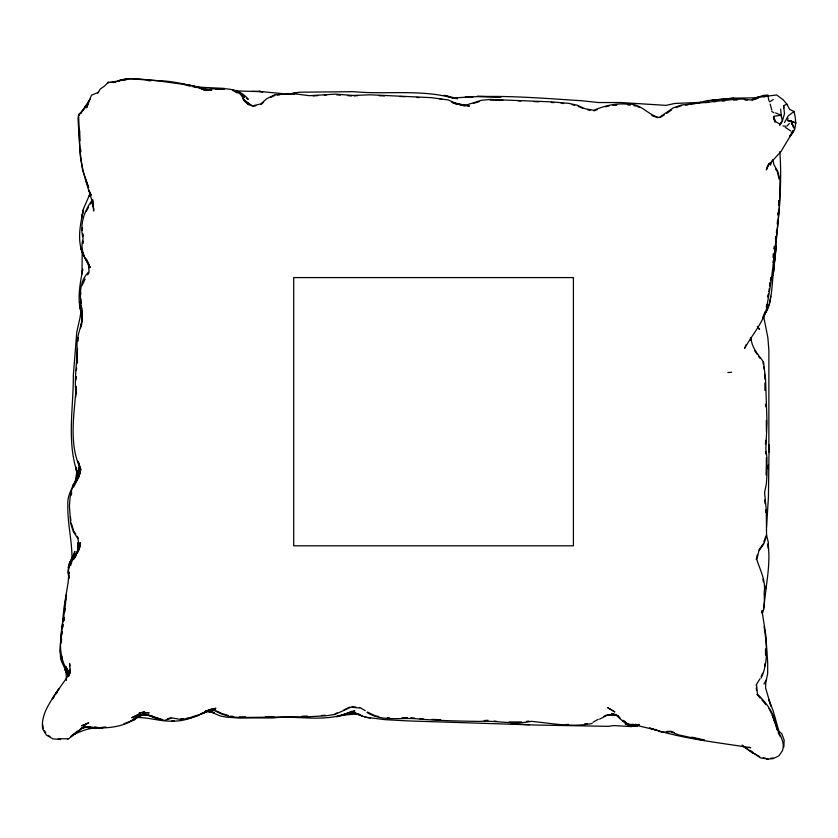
<?xml version="1.0" encoding="UTF-8"?>
<svg xmlns="http://www.w3.org/2000/svg" width="838" height="838" viewBox="0 0 838 838"><rect width="100%" height="100%" fill="white"/><g stroke="black" fill="none" stroke-linecap="round" stroke-linejoin="round"><path stroke-width="1.26" d="M751.078 337.505C751.225 347.11 758.128 354.621 763.533 361.943L765.565 379.237L767.042 422.897L765.838 449.063L766.948 457.726L766.959 475.209L766.361 483.935L764.57 492.482L766.288 509.86L766.561 536.048L763.648 544.166L758.819 551.1L756.85 559.575C760.223 570.626 766.162 580.765 764.13 592.875C764.455 599.851 764.916 607.194 762.224 613.814M69.062 577.696C66.569 570.06 69.439 562.277 73.891 556.003L69.365 563.419L68.37 567.389L72.047 559.04L69.365 563.419L74.938 551.488L72.958 557.322M766.382 431.601L766.341 420.404M81.998 273.68L82.187 251.693L84.135 256.156C76.289 241.91 80.312 224.584 83.475 209.531L81.715 217.377L83.538 208.589L90.284 193.253M764.916 382.966L764.937 390.487M783.677 108.018L783.698 105.672L786.882 104.195L789.7 109.443L794.036 111.475C796.069 120.159 797.347 129.576 789.784 136.28L793.596 130.456L781.089 151.364L767.419 166.322L766.341 169.925L769.075 163.787L767.419 166.322L770.017 162.761M766.561 466.473L766.361 475.177L766.351 457.789M787.867 120.62L791.25 121.039L796.1 122.987L787.867 120.62L787.93 118.158M768.865 452.206L768.865 350.315L767.87 337.641L763.533 315.811M78.447 472.318L78.604 467.751L78.049 476.235L78.416 473.46L75.996 479.713L78.416 473.46M768.415 464.943L768.278 468.693L768.415 464.891M768.886 451.169L769.095 444.905L768.425 497.018L766.561 527.312M765.513 655.127L765.513 648.905M75.87 392.97C74.194 377.215 77.358 361.712 77.012 345.926C76.384 332.906 85.382 321.038 81.401 308.017L82.417 316.607L81.349 325.029C83.863 306.718 73.828 287.099 89.079 271.418L88.189 262.849L86.356 258.9M79.097 464.105L78.028 461.246L80.783 469.437L78.259 477.608L80.783 469.437C68.465 444.423 74.236 415.439 76.017 388.78M76.426 393.745L76.352 386.328M75.682 397.38L75.829 394.08M77.222 354.547L77.505 348.388M783.834 747.067L784.148 740.111L781.749 733.648L776.774 729.489M68.266 573.024L68.37 570.835M68.475 568.635L68.58 566.446L68.37 567.389M765.482 444.067L765.66 440.306M745.967 344.942L744.647 348.388C751.571 335.692 761.501 324.62 766.152 310.72C769.106 293.51 772.227 276.257 773.694 258.837C778.24 223.379 782.43 187.461 779.843 151.584M61.363 642.84L61.562 639.164M108.123 83.172L108.186 82.208L115.812 82.271L113.245 82.574M80.867 309.725L80.448 316.136L80.94 313.58L79.547 302.612M773.045 257.507L773.296 253.757M93.427 203.089L93.28 205.341L93.154 202.796M82.344 230.282L82.533 227.873M93.846 208.526L93.636 211.04L92.84 203.194L93.395 205.226M71.942 558.674C72.204 540.667 67.25 522.933 67.868 504.843C66.694 492.126 77.421 482.531 77.944 470.506L77.106 477.293L75.284 481.955M78.039 341.108L78.363 337.421M68.988 572.333L68.108 582.525L63.939 608L59.781 651.021L61.677 661.622L68.077 675.795M776.397 232.796L776.627 230.303M777.214 224.081L777.559 220.363M778.031 215.376L778.261 212.894M66.013 595.137C65.762 620.56 52.103 649.733 68.706 672.348L65.542 666.975L67.794 670.662L69.093 674.999M64.149 617.177L63.782 620.874L64.065 618.318M64.631 612.306L64.997 608.618M775.538 238.893L775.799 236.316M778.052 214.423L778.313 211.846M80.532 295.133L80.804 292.713M791.166 121.751L791.25 121.039L794.654 129.021M62.096 634.282L62.4 631.842M63.018 626.971L63.321 624.509M82.093 273.827L82.7 269.166C80.542 282.448 77.159 296.369 80.553 309.704L79.432 301.565M79.002 115.424L79.222 113.811L81.317 113.161M83.067 243.502L83.423 241.082M764.591 666.231L764.947 663.769M767.996 296.893L768.373 294.337M769.713 285.381L770.091 282.825M770.478 280.259L770.855 277.703M767.975 297.134L768.415 294.253M768.813 291.666L769.294 288.492M769.672 286.02L770.237 282.312M770.583 280.018L770.991 277.378M773.128 262.545L773.694 258.837M75.598 479.629L76.698 472.485L75.692 466.86L77.075 472.129C66.715 440.914 73.535 407.478 73.325 375.361L76.761 332.131L80.94 313.58M92.431 199.444L91.887 202.901L92.599 200.711M76.31 370.48L76.719 368.05M69.062 573.81L68.465 570.165C70.13 559.962 79.652 553.111 80.27 542.574L78.259 550.995L74.09 557.972L78.259 550.995L79.516 547.046L77.871 538.572L73.21 531.365L70.612 523.163L69.439 505.995L70.088 497.384L71.953 488.973L79.924 473.659L79.453 465.059M762.81 318.786L769.462 303.817L771.515 292.452L779.445 206.724L780.084 180.474L777.989 171.979L773.778 164.363L772.908 159.429M779.246 732.433L773.223 710.991L768.844 699.845L770.97 706.109L765.576 687.883L765.764 682.645L767.66 673.668L767.692 662.764L765.817 635.141L761.993 610.651L761.669 612.4M763.46 610.274L766.424 585.521L765.995 588.664C768.048 573.852 770.049 558.736 768.09 543.831L768.404 548.523L768.299 542.217L766.477 535.094M766.278 306.907L766.749 304.466M75.65 482.007L76.373 478.341L75.211 481.923M773.788 248.781L774.291 246.33M64.882 603.674L65.856 598.887M770.855 296.296C769.85 301.994 769.001 308.017 765.408 312.773L767.639 309.138M71.209 495.101L71.733 492.734M756.232 559.575L757.363 554.651M70.402 669.897L68.925 675.952L69.868 672.673M779.927 125.092L782.336 121.185L784.462 113.811L783.698 105.672M80.595 327.92L81.695 324.369M88.828 100.937L86.597 107.756L91.457 95.249L98.675 92.19M70.57 565.629L71.701 562.214M70.361 669.342L68.067 675.983L56.272 692.607L58.849 688.993C51.055 700.788 40.58 714.102 42.633 728.861L46.499 735.146L52.846 738.865L60.64 739.514M770.478 165.149L771.987 160.854M89.017 196.385L90.179 193.169M763.889 541.704L765.953 535.985M762.81 317.277L765.104 311.705M761.155 676.559L762.601 673.239M761.166 678.005C768.718 662.188 766.697 643.354 764.088 626.552M75.996 554.913L79.516 547.046M78.049 551.76L79.086 549.424M79.924 473.659L76.007 481.368M82.009 285.58L85.099 279.064M73.66 486.983L79.369 475.994M86.262 211.469L88.598 207.164M784.504 122.578L788.233 115.854L794.036 111.475M779.623 125.03L781.163 122.296M97.795 93.186L100.162 89.079L104.687 85.979L108.186 82.208M763.942 684.038L766.581 679.524M87.718 274.759L89.027 272.612M755.991 685.275L760.003 678.749M90.514 204.001L92.536 200.806M92.641 199.57C84.303 210.61 79.264 224.877 83.161 238.631C79.62 249.127 84.868 258.89 90.305 267.532L83.559 255.6L80.689 248.331L81.862 250.384M90.295 98.863L81.569 112.062L85.885 106.583L78.583 115.036L78.018 118.462L80.239 155.501L82.669 170.303L88.598 187.387L85.329 179.238M791.344 132.917L792.696 130.927M52.763 698.819L54.135 696.807M56.198 693.801L57.571 691.8M52.26 698.483L57.131 691.392M73.754 559.229L75.808 556.243M758.914 549.958L763.062 543.988M87.445 104.331L84.858 107.201L88.503 102.959M786.756 126.203L789.396 123.532M81.192 112.418L78.583 115.036C79.757 137.736 78.51 161.42 86.869 182.967M74.833 734.119L81.359 728.337L85.424 725.938L67.878 739.357M75.389 732.831L77.295 731.155M260.828 104.582L263.582 102.246M780.555 115.77L781.215 115.225L780.66 109.139M137.945 716.385C124.516 728.149 104.918 728.641 87.969 727.667L98.276 727.719M132.739 719.695L137.736 715.83M70.56 736.602L73.461 734.402M666.66 113.444L671.626 109.82M77.704 731.344L72.34 735.041C79.872 731.983 87.435 728.033 95.773 728.107L94.244 728.274L96.831 727.897M769.577 101.943L773.254 99.513M660.187 117.488L664.503 114.796M138.029 716.176L135.358 717.81L143.256 713.966L147.582 714.667L138.919 715.621L143.256 713.966L160.079 718.962L148.609 715.065M593.032 722.251L598.217 719.266M119.174 80.877C131.901 75.996 146.493 80.773 159.723 80.637C177.509 81.506 194.552 86.607 211.679 90.452L203.33 89.614C218.603 88.681 237.29 85.518 248.299 99.334L246.33 98.13M206.064 711.263L210.244 711.609L205.132 711.294L211.113 711.431L206.232 711.19L209.772 710.603L201.015 713.84L210.139 710.278C197.852 714.961 185.544 721.968 171.842 721.026L173.969 721.036M359.628 708.005L350.923 707.167L335.074 714.426L326.443 715.746L308.981 716.72L239.06 717.527L230.345 716.731L221.997 714.175L214.088 710.467L209.668 710.425L205.436 711.651L197.726 715.757L189.409 718.396L180.746 719.444L172.209 717.977L163.955 720.523L155.543 718.26L148.724 715.181M206.41 711.284L201.56 713.777L206.735 711.19L215.335 709.524L211.176 710.121M603.8 716.364L606.073 715.212M599.62 719.151L607.32 715.233L616.066 715.055C622.037 720.397 628.95 728.212 637.969 725.499L631.611 725.813L628.427 725.362L625.148 723.77L632.062 726.399L637.969 725.499M639.122 724.566L635.906 725.949L625.536 723.644L631.611 725.813L636.932 725.907L638.556 725.1M270.506 97.533L274.854 95.385M344.02 709.901L349.697 707.125M639.237 724.441L635.906 725.949L627.013 724.221L623.168 720.68M349.865 712.017C325.961 723.194 298.003 714.992 272.654 717.967L237.489 717.936L226.082 717.119L220.404 715.987L209.395 711.326L206.096 711.368M334.938 713.84L337.211 712.876M201.015 713.84L209.668 710.425M131.419 720.827L142.952 714.73L147.582 714.667M593.817 110.888L597.379 109.589M638.629 724.461L635.036 725.771L630.061 725.069L626.384 723.676L635.036 725.771L638.734 725.006L630.061 725.069L622.561 720.743M117.55 81.014L121.321 79.652L129.953 78.772L155.952 80.584L190.404 85.298L207.133 90.043L199.245 87.959M675.941 107.568L681.734 105.567M752.262 100.193L758.222 98.214M130.759 720.806L135.494 719.255L123.835 723.802M190.446 717.443L197.496 715.202M110.386 82.47L126.496 79.254L118.828 80.762M167.495 718.815L171.004 717.726M473.365 103.43L479.346 101.576M139.181 716.354L142.952 714.73L138.919 715.621M605.706 106.835L609.289 105.798M232.995 89.865L240.401 94.139L245.105 101.147L248.582 104.719L243.502 99.471L252.165 105.923L260.66 103.985L267.018 98.559L274.738 94.788L292.095 93.479L309.358 95.679L335.462 94.139L352.85 95.448L370.249 94.809L431.235 97.637L448.498 100.005L456.427 103.65L469.427 106.059L460.973 104.813L452.593 102.498L464.975 105.42L481.599 100.246L490.282 99.45L551.331 101.848L568.73 103.346L577.246 105.232L585.186 108.783L593.786 110.281C604.523 105.735 616.077 102.969 627.798 104.247C640.62 103.043 647.722 114.827 659.045 117.54L673.385 107.809L681.619 104.97L694.702 103.629L707.22 100.633L733.585 98.14L754.588 97.868L759.479 96.894L753.236 98.863L763.24 95.438L767.922 95.029M343.664 714.866L349.477 713.274L358.654 713.861L343.58 715.086M234.912 90.913L236.536 90.514M290.294 94.223L296.39 92.819L292.095 93.479M253.348 106.269L255.841 105.714M289.602 94.306L299.03 92.211L353.605 91.677C386.622 94.809 421.409 88.985 453.578 98.224L444.213 95.228M695.75 103.409L733.606 99.46L742.311 99.052L750.995 99.984L759.28 97.229L776.627 94.935L783.195 99.827L786.882 104.195M89.907 726.588L81.359 728.337C88.482 725.153 95.595 728.651 102.865 727.834M637.33 725.352L631.192 726.609L614.024 725.572L608.116 726.347L536.917 725.059L407.153 720.879L384.872 719.643L365.117 717.139L351.038 711.504L354.799 710.949L336.488 716.71C344.984 715.443 354.055 710.174 362.089 716.04L354.254 713.253L357.103 713.662M763.942 96.904L767.88 95.721L769.033 101.136M637.467 725.31L632.062 726.399L628.427 725.362L636.932 725.907M189.262 717.82L186.843 718.103M636 724.367L633.518 724.786L635.958 724.482M690.292 104.017L698.913 102.749M774.019 116.262L781.215 115.225L782.336 121.185M584.673 723.896L587.113 723.55M592.152 723.445C571.872 727.573 551.561 723.278 531.418 721.34C514.103 725.038 496.578 720.292 479.252 721.424C458.92 721.068 438.525 720.69 418.267 718.952C401.245 717.056 382.537 722.188 367.054 712.51M205.436 711.651L214.088 710.467M209.071 710.561L211.616 710.215M694.775 103.545L700.715 102.383L674.946 103.441L666.032 105.368L620.654 102.529L598.468 102.55L581.436 100.717C542.752 98.276 503.848 94.872 465.09 97.218L473.187 96.726L454.447 97.899L457.569 98.706L445.177 95.553M526.442 721.403L528.914 721.078M742.478 745.946L760.506 757.866L768.142 759.06M277.294 95.082L279.745 94.778M180.725 718.847L183.176 718.554M685.432 105.159L687.904 104.886M142.575 714.636L145.131 714.353M705.167 102.686L708.875 102.299M713.819 101.786L716.291 101.524M770.646 758.243L773.181 757.981M122.777 80.081L126.402 79.725M766.77 759.228L773.244 758.6L779.015 755.761L782.472 750.586C785.908 740.488 777.015 732.663 775.611 723.184C773.191 711.504 765.618 702.328 757.468 694.063L756.609 685.358M711.776 100.246L733.585 98.14M354.086 95.951L357.826 95.637M722.482 101L724.975 100.79M313.077 95.982L318.052 95.574M324.275 95.082L326.778 94.883M727.855 372.533L731.605 372.24M102.173 727.29L105.839 727.007M321.415 715.484L325.123 715.233M484.228 720.512L487.988 720.282M206.022 711.305L210.244 711.609M667.09 731.417L670.809 731.239L674.349 732.569M733.638 100.057L737.356 99.89M237.217 90.923L262.671 91.719M302.162 716.218L307.337 716.061M173.812 721.078C161.849 721.895 150.306 717.621 138.354 717.538M521.498 721.947L509.085 721.937M284.648 94.275L294.547 94.296M566.038 724.514L568.52 724.451M215.806 89.226L224.416 89.017M269.113 716.919L265.279 717.014L274.016 716.909M607.215 714.636L616.223 714.458M67.658 738.791L58.126 738.707M490.303 100.057L502.873 100.151M630.155 724.472L633.79 724.451M239.092 716.93L245.503 716.909M251.662 91.394L260.23 91.384M431.937 719.423L440.662 719.685M379.268 95.742L384.433 95.93M399.915 96.496L405.079 96.684M518.366 100.874L520.953 100.989M206.022 711.064L214.36 712.929L211.27 711.933M533.858 101.587L538.844 101.827M511.128 723.833L529.427 724.755M783.038 126.004L785.51 126.14M416.675 97.438L419.251 97.606M148.169 80.647L150.756 80.825M387.208 717.778L389.68 717.957M336.687 94.83L340.417 95.113M347.875 95.679L351.604 95.961M224.437 88.419L202.325 87.341L193.253 86.146L198.197 87.686M551.289 102.446L553.771 102.665M561.198 103.304L563.691 103.514M230.481 716.144L232.922 716.364M352.117 706.685L355.951 707.052M410.819 717.737L414.569 718.093M419.503 718.564L423.263 718.92M496.662 721.35L494.2 721.047M744.793 99.921L747.307 100.183M262.587 91.782L258.795 91.373L283.38 93.709M187.754 85.539L190.31 85.895L181.815 83.873M627.746 104.844L630.197 105.19M633.884 105.714L636.335 106.059M632.554 724.42L655.651 729.898L649.492 728.054C682.216 738.77 716.919 742.332 750.785 747.737L748.994 747.171M365.117 717.139L370.48 718.061M587.553 109.799L590.057 110.239M94.82 726.892L97.271 727.342M439.845 98.936L442.286 99.408M460.01 105.001L464.996 106.028M376.262 715.977L378.682 716.49M763.177 757.835L765.628 758.369M691.769 737.157L704.549 739.975M572.249 104.74L574.679 105.274M704.402 740.562L678.864 734.926L670.725 731.836L662.01 732.244L655.065 729.479M159.272 718.648L162.802 719.601M192.646 86.555L196.27 87.581M201.089 88.943L204.713 89.97M236.127 91.269L239.804 92.327L244.172 97.302L239.804 92.327L237.992 91.541M222.227 713.62L228.125 715.422M456.26 104.226L451.713 102.142M352.892 712.216L356.056 713.295M651.828 115.623L657.893 117.739M616.066 715.055L611.583 713.473L618.549 716.123M775.517 112.921L781.215 115.225M637.456 106.552L639.698 107.547M578.22 106.321L582.766 108.353M152.296 716.144L154.601 717.171M216.466 710.938L221.075 713.086M367.39 712.017L375.047 715.725M771.704 111.433L773.903 112.711M232.849 90.462L236.976 92.861M622.969 720.303L625.022 721.497M47.965 735.324L50.008 736.518M780.408 124.412L775.684 121.625L773.369 117.55L775.003 122.285M359.774 707.419L365.221 710.697M754.43 753.498L759.689 756.683M785.279 127.376L790.705 130.938M742.122 745.076L753.037 753.362M246.875 103.064L250.007 105.159M245.105 101.147L252.165 105.923M750.492 750.492L753.383 752.87M617.187 715.285L620.078 717.799M756.944 694.346L760.213 698.064M761.847 699.929L765.942 704.58M758.652 356.454L760.076 358.329M758.044 327.449L759.574 329.544L757.322 326.411M242.758 98.664L244.78 101.67M754.661 350.609L757.28 354.526M73.775 531.145L75.776 534.246M77.106 536.32L78.447 538.384M44.445 730.673L45.692 732.705M778.146 732.779L780.304 736.612M775.6 168.888L776.816 171.078M68.706 672.348L65.846 666.755L69.334 673.574L69.544 671.07L69.795 673.501M768.949 708.477L771.767 714.018M91.122 195.024L88.577 189.849L85.497 179.636M68.307 676.193L64.746 669.195L67.113 673.804L66.317 670.924M91.143 195.055L88.713 190.006L93.573 206.033M775.611 723.184L772.311 715.065L775.611 723.184L776.543 728.222M791.648 122.945L793.565 127.732M71.199 523.048L73.409 529.983M772.332 715.118L774.961 723.456M770.143 104.122L771.84 110.071M61.363 655.023L62.326 658.521M69.229 577.916L68.569 575.465L69.198 577.822M773.83 116.461L774.941 120.651M777.413 172.167L779.183 179.342M60.305 655.903L61.677 661.622M81.286 306.017L81.831 308.436M93.458 204.765L92.473 199.769L93.458 207.374L93.175 202.628M79.641 544.606L80.123 547.099M791.25 121.039L791.868 124.412M762.926 362.1L763.366 364.509M763.795 366.929L764.225 369.338M67.794 670.662L68.632 675.522M82.962 233.875L83.36 236.264M68.779 672.966L69.208 675.501M70.413 516.983L70.884 520.618M80.637 149.353L80.94 151.793M765.555 451.588L765.869 454.049M69.921 666.021L69.606 663.445L70.099 670.421M762.968 579.288L763.24 581.75M88.901 263.949L89.289 267.741M756.253 687.841L756.505 690.407M764.706 499.93L765.073 503.68M42.843 724.954L43.199 728.651M765.691 509.892L765.764 512.374M66.432 680.498L66.055 671.228M764.665 374.282L764.958 379.268M765.492 404.23L765.618 406.723M79.683 130.592L80.039 140.805M77.264 355.741L77.536 363.179M750.481 337.557L750.513 340.102M82.051 312.103L82.197 320.713M779.12 200.45L778.9 205.446L779.12 200.439M75.86 376.566L75.682 380.222L75.86 376.534M77.986 542.794L77.536 551.456L70.727 561.491L77.536 551.456L77.986 542.794M773.359 273.115L773.17 275.053L776.302 245.513L773.359 273.115M73.294 484.94L72.508 486.25L77.903 477.995L73.294 484.94M137.526 714.95L131.681 717.737L139.653 713.966L137.526 714.95M86.125 723.875L81.684 725.844L88.818 722.869L86.125 723.875M213.596 708.707L208.044 710.048L215.9 708.288L213.596 708.707M142.491 712.457L139.014 713.159L144.712 712.07L142.491 712.457L148.913 712.813L142.491 712.457M616.6 104.844L612.903 105.221L616.621 104.844M407.1 717.768L402.093 718.061L407.1 717.768M573.402 277.588L293.709 277.588L293.709 545.81L573.402 545.81L573.402 277.588M487.119 96.621L477.199 96.37L501.051 97.03L487.119 96.621M614.694 711.871L607.613 707.597L614.694 711.871M80.752 303.66L80.626 298.737L80.752 303.66M79.558 470.17L79.401 466.337L79.579 473.25L79.558 470.17"/></g></svg>
